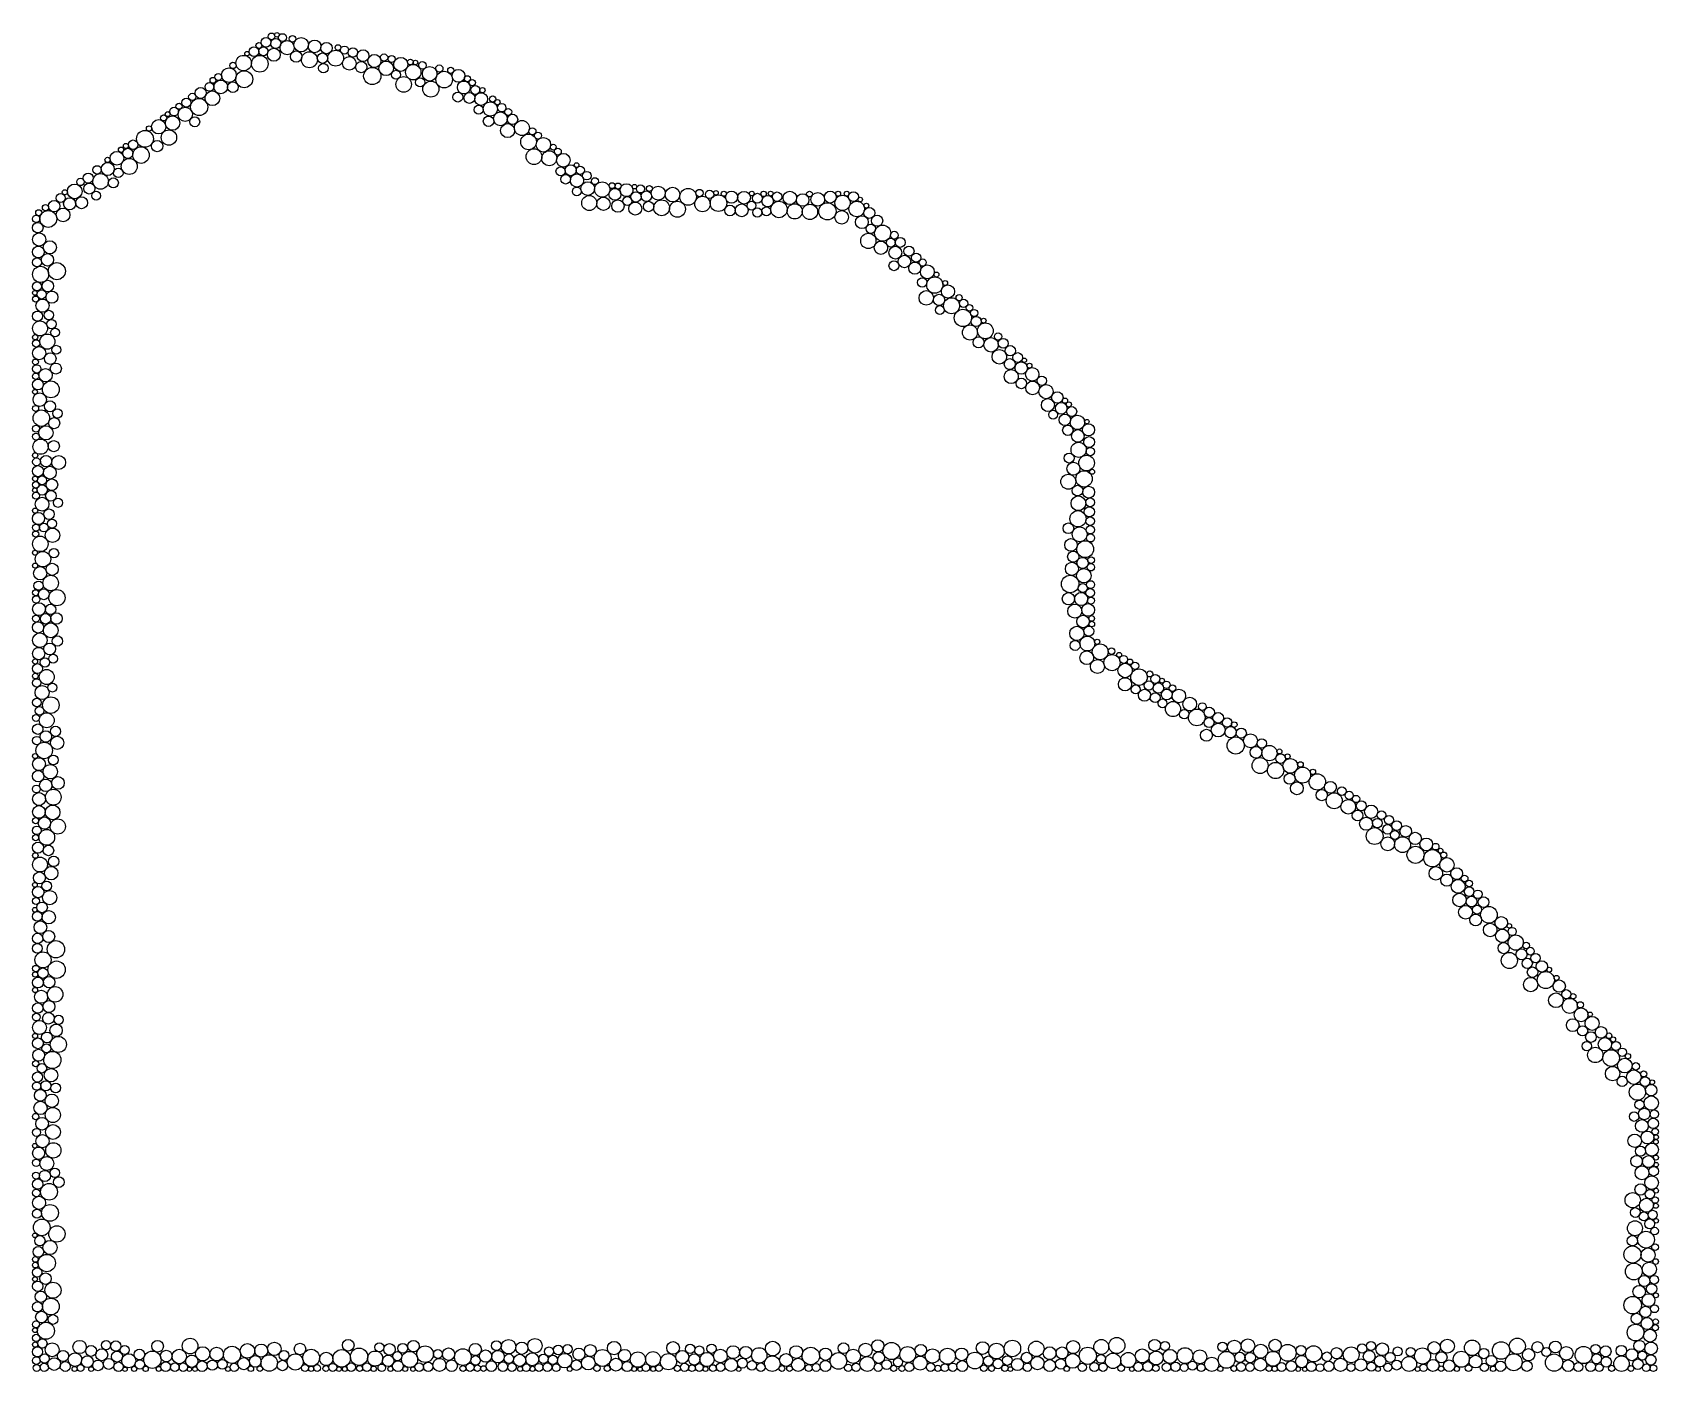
# Model space of a CAD drawing. Header units: metres. Extents: x 2.32 to 9.73, y -0.06 to 6.03.
import ezdxf

# ---------------------------------------------------------------- set-up
doc = ezdxf.new("R2010")
doc.units = ezdxf.units.M

msp = doc.modelspace()

# ---------------------------------------------------------------- linework, layer by layer
at = {"color": 0}
for centre, radius in [((3.7042, 5.9171), 0.0362), ((3.783, 5.943), 0.0216), ((3.0513, 5.7407), 0.0166), ((4.3669, 5.7308), 0.0291), ((4.4411, 5.7166), 0.0121), ((3.019, 5.6615), 0.0326), ((4.4546, 5.6411), 0.0315), ((4.4901, 5.6725), 0.0159), ((4.5828, 5.5359), 0.0357), ((4.6254, 5.5646), 0.0157), ((4.8033, 5.3602), 0.0299), ((4.8852, 5.357), 0.0157), ((2.4926, 5.254), 0.0276), ((2.547, 5.2586), 0.027), ((5.3095, 5.2857), 0.038), ((5.4074, 5.297), 0.0193), ((5.4481, 5.257), 0.0378), ((5.5644, 5.2815), 0.0292), ((5.672, 5.2656), 0.0262), ((5.7729, 5.2809), 0.0306), ((6.1957, 5.1202), 0.0366), ((6.1957, 5.1202), 0.0366), ((6.2328, 5.0767), 0.0205), ((6.2756, 5.078), 0.0224), ((6.2756, 5.078), 0.0224), ((6.3155, 5.0381), 0.023), ((6.3422, 4.961), 0.0277), ((6.3777, 4.9868), 0.0161), ((6.5094, 4.7899), 0.0366), ((6.561, 4.7341), 0.0394), ((6.5907, 4.7797), 0.015), ((6.6122, 4.7566), 0.0165), ((6.6893, 4.6118), 0.0331), ((6.7769, 4.585), 0.0238), ((6.7271, 4.5575), 0.0331), ((6.8109, 4.5539), 0.0223), ((7.0844, 4.1969), 0.0286), ((7.0844, 4.1969), 0.0286), ((7.1415, 4.1256), 0.0192), ((7.1415, 4.1256), 0.0192), ((7.0854, 3.8196), 0.0371), ((7.1415, 3.7698), 0.0191), ((7.0998, 3.4542), 0.03), ((7.1449, 3.4471), 0.0156), ((2.3831, 3.3641), 0.0239), ((2.357, 3.2666), 0.0334), ((7.2404, 3.1646), 0.0368), ((7.322, 3.1684), 0.0127), ((7.4514, 3.0488), 0.0234), ((7.5162, 3.0488), 0.015), ((8.6996, 2.2737), 0.0397), ((8.7511, 2.2881), 0.0138), ((9.1054, 1.836), 0.0252), ((9.1693, 1.8192), 0.0215), ((9.4677, 1.4806), 0.0265), ((9.4851, 1.4265), 0.0303), ((9.5359, 1.4187), 0.021), ((9.5132, 1.364), 0.0381), ((9.5757, 1.3293), 0.0334), ((9.6169, 1.2769), 0.0332), ((9.7052, 1.0663), 0.0237), ((9.6789, 1.0022), 0.0293), ((9.7031, 0.6498), 0.0207), ((9.7142, 0.7172), 0.0147), ((9.6772, 0.1551), 0.0275), ((9.7147, 0.1366), 0.0143), ((2.3465, 0.026), 0.0229), ((9.6945, -0.0109), 0.0237), ((2.377, -0.0446), 0.0187), ((3.7753, -0.0436), 0.0196), ((3.8464, -0.0435), 0.0198), ((9.6736, -0.0461), 0.0172)]:
    msp.add_circle(centre, radius, dxfattribs=at)
at = {"layer": '50', "color": 10}
for centre, radius in [((3.3872, 5.9889), 0.022), ((3.4122, 6.0164), 0.0152), ((3.4316, 5.9839), 0.0226), ((3.4622, 6.0107), 0.018), ((3.5472, 5.9784), 0.0331), ((3.6086, 5.9705), 0.0288), ((3.2851, 5.8947), 0.0353), ((3.3323, 5.9466), 0.0225), ((3.3585, 5.8918), 0.0382), ((3.3753, 5.9481), 0.0205), ((3.4227, 5.9327), 0.0293), ((3.4832, 5.9649), 0.0323), ((3.5245, 5.9242), 0.0257), ((3.5847, 5.9099), 0.0362), ((3.6442, 5.917), 0.0237), ((3.6626, 5.9629), 0.0257), ((3.7042, 5.9171), 0.0362), ((3.7445, 5.9539), 0.0184), ((3.783, 5.943), 0.0216), ((3.8292, 5.9283), 0.0269), ((3.8807, 5.9042), 0.0299), ((3.9594, 5.9133), 0.0161), ((3.2183, 5.8398), 0.0334), ((3.2878, 5.821), 0.0385), ((3.6484, 5.8716), 0.0218), ((3.7668, 5.8932), 0.0308), ((3.8206, 5.8765), 0.0256), ((3.871, 5.8357), 0.0392), ((3.9343, 5.8708), 0.0332), ((3.9791, 5.8414), 0.0204), ((4.0008, 5.8889), 0.0319), ((4.0576, 5.8533), 0.0351), ((4.0445, 5.8996), 0.0129), ((4.1324, 5.846), 0.0333), ((4.1765, 5.8695), 0.0166), ((4.1985, 5.8196), 0.0379), ((4.2285, 5.8618), 0.0139), ((4.2635, 5.8367), 0.0292), ((3.0892, 5.7586), 0.0253), ((3.1296, 5.7865), 0.0203), ((3.181, 5.7864), 0.0311), ((3.1699, 5.8318), 0.0157), ((3.2363, 5.7849), 0.0243), ((4.014, 5.7976), 0.0356), ((4.0892, 5.807), 0.0209), ((4.1378, 5.7763), 0.0367), ((4.2882, 5.7837), 0.0293), ((4.3044, 5.8236), 0.0138), ((4.3399, 5.7727), 0.0207), ((4.3726, 5.7715), 0.012), ((3.0242, 5.7148), 0.0209), ((3.0513, 5.7407), 0.0166), ((3.0825, 5.6946), 0.039), ((3.1428, 5.7345), 0.0334), ((4.2608, 5.7399), 0.0224), ((4.3133, 5.7359), 0.0247), ((4.3559, 5.6822), 0.0207), ((4.3669, 5.7308), 0.0291), ((4.4089, 5.6858), 0.0325), ((4.4411, 5.7166), 0.0121), ((4.4605, 5.6917), 0.0194), ((2.8982, 5.6045), 0.0326), ((2.9209, 5.6451), 0.0139), ((2.9614, 5.6215), 0.0328), ((2.9681, 5.6737), 0.0197), ((3.019, 5.6615), 0.0326), ((3.0625, 5.6275), 0.0226), ((4.4005, 5.6297), 0.0239), ((4.4546, 5.6411), 0.0315), ((4.4901, 5.6725), 0.0159), ((4.5098, 5.6381), 0.0237), ((4.5527, 5.599), 0.0343), ((2.8357, 5.5497), 0.0384), ((2.945, 5.5557), 0.035), ((4.4876, 5.5871), 0.0318), ((4.5828, 5.5359), 0.0357), ((4.6006, 5.5842), 0.0159), ((4.6254, 5.5646), 0.0157), ((4.6502, 5.5227), 0.033), ((2.7077, 5.4616), 0.0312), ((2.7267, 5.5002), 0.0119), ((2.7574, 5.4836), 0.0231), ((2.7819, 5.523), 0.0216), ((2.8177, 5.4757), 0.0377), ((2.8912, 5.5169), 0.026), ((4.6075, 5.4687), 0.0359), ((4.6769, 5.4613), 0.034), ((4.7162, 5.4919), 0.0158), ((4.7413, 5.4523), 0.0311), ((2.6177, 5.4085), 0.0191), ((2.6664, 5.4124), 0.0297), ((2.7144, 5.3946), 0.0215), ((2.7642, 5.4243), 0.0365), ((4.7287, 5.4019), 0.0209), ((4.7744, 5.407), 0.0251), ((4.8183, 5.4065), 0.0188), ((2.5159, 5.3104), 0.0334), ((2.5418, 5.3536), 0.0169), ((2.5772, 5.3708), 0.0225), ((2.5821, 5.3234), 0.0252), ((2.6334, 5.356), 0.0356), ((2.6916, 5.3491), 0.0229), ((4.7518, 5.3659), 0.0218), ((4.8033, 5.3602), 0.0299), ((4.8523, 5.3231), 0.0315), ((4.8477, 5.382), 0.0196), ((4.8852, 5.357), 0.0157), ((4.9185, 5.319), 0.0348), ((4.9904, 5.3347), 0.0136), ((5.029, 5.3159), 0.0294), ((5.0927, 5.3218), 0.0186), ((5.1333, 5.3236), 0.0137), ((5.1736, 5.3022), 0.0319), ((2.4222, 5.2436), 0.026), ((2.4517, 5.2802), 0.0209), ((2.4926, 5.254), 0.0276), ((2.547, 5.2586), 0.027), ((2.6135, 5.2908), 0.0201), ((4.8024, 5.3102), 0.0201), ((4.8591, 5.2577), 0.0342), ((4.9237, 5.254), 0.0304), ((4.9761, 5.2969), 0.0269), ((4.9901, 5.2439), 0.028), ((5.0327, 5.2664), 0.0202), ((5.069, 5.2321), 0.0297), ((5.072, 5.2852), 0.0234), ((5.1193, 5.2885), 0.024), ((5.1294, 5.2418), 0.0237), ((5.1888, 5.2359), 0.036), ((5.2387, 5.2957), 0.0335), ((5.2609, 5.2294), 0.0364), ((5.3095, 5.2857), 0.038), ((5.3751, 5.253), 0.0353), ((5.4074, 5.297), 0.0193), ((5.4481, 5.257), 0.0378), ((5.4722, 5.3), 0.0115), ((5.5077, 5.2839), 0.0276), ((5.5644, 5.2815), 0.0292), ((5.598, 5.2455), 0.0201), ((5.6249, 5.279), 0.0228), ((5.672, 5.2656), 0.0262), ((5.7234, 5.2281), 0.0375), ((5.7148, 5.2864), 0.0214), ((5.7729, 5.2809), 0.0306), ((5.8311, 5.2711), 0.0284), ((5.8998, 5.2743), 0.0312), ((5.944, 5.2195), 0.0392), ((5.9572, 5.2844), 0.027), ((6.0131, 5.2582), 0.0347), ((6.0627, 5.2865), 0.0224), ((6.0775, 5.2305), 0.0354), ((2.3404, 5.1851), 0.0167), ((2.3954, 5.185), 0.0384), ((2.3826, 5.2361), 0.0143), ((2.4629, 5.2031), 0.0314), ((5.5003, 5.2236), 0.0242), ((5.5536, 5.2242), 0.0291), ((5.6251, 5.2146), 0.021), ((5.6662, 5.2194), 0.0203), ((5.7949, 5.2195), 0.0346), ((5.8644, 5.2172), 0.035), ((6.009, 5.1926), 0.031), ((6.101, 5.1704), 0.0291), ((6.1349, 5.2124), 0.0249), ((6.1704, 5.1768), 0.0254), ((2.3475, 5.1451), 0.0239), ((2.3539, 5.0913), 0.0303), ((6.1304, 5.0849), 0.0349), ((6.1413, 5.1401), 0.0214), ((6.1957, 5.1202), 0.0366), ((2.3502, 5.0346), 0.0265), ((2.4025, 5.0557), 0.0299), ((6.1876, 5.0539), 0.0302), ((6.2328, 5.0767), 0.0205), ((6.2534, 5.0314), 0.0293), ((6.2756, 5.078), 0.0224), ((6.3155, 5.0381), 0.023), ((2.3603, 4.9327), 0.0367), ((2.3914, 4.9986), 0.0283), ((2.4345, 4.9471), 0.0389), ((6.2472, 4.972), 0.0227), ((6.2948, 4.991), 0.0285), ((6.3422, 4.961), 0.0277), ((6.3483, 5.0091), 0.0208), ((6.3777, 4.9868), 0.0161), ((6.3991, 4.9439), 0.0318), ((2.3443, 4.8777), 0.0206), ((2.3936, 4.8793), 0.0263), ((6.3757, 4.896), 0.0215), ((6.4331, 4.884), 0.037), ((2.3691, 4.7902), 0.0299), ((2.365, 4.8415), 0.0211), ((2.412, 4.8286), 0.0276), ((6.3944, 4.8255), 0.0331), ((6.4526, 4.816), 0.0259), ((6.4931, 4.8544), 0.0299), ((6.5094, 4.7899), 0.0366), ((6.544, 4.8268), 0.0141), ((6.5639, 4.8005), 0.019), ((2.398, 4.7473), 0.0217), ((6.4562, 4.7701), 0.0201), ((6.561, 4.7341), 0.0394), ((6.5907, 4.7797), 0.015), ((6.6122, 4.7566), 0.0165), ((6.6216, 4.718), 0.0233), ((2.3579, 4.6866), 0.0342), ((2.4098, 4.7061), 0.0213), ((2.4263, 4.6681), 0.0201), ((6.5932, 4.6678), 0.0343), ((6.6631, 4.6757), 0.036), ((6.7212, 4.6498), 0.0165), ((2.3537, 4.5736), 0.0301), ((2.3404, 4.6185), 0.0167), ((2.3911, 4.6264), 0.0345), ((2.4315, 4.5891), 0.0204), ((6.6323, 4.623), 0.0251), ((6.6893, 4.6118), 0.0331), ((6.7446, 4.6184), 0.0226), ((6.7769, 4.585), 0.0238), ((2.3427, 4.502), 0.0191), ((2.4046, 4.5489), 0.0265), ((2.4297, 4.5037), 0.0252), ((6.7271, 4.5575), 0.0331), ((6.7744, 4.5238), 0.025), ((6.8109, 4.5539), 0.0223), ((6.8266, 4.5062), 0.028), ((2.3382, 4.4686), 0.0146), ((2.3482, 4.4308), 0.0245), ((2.383, 4.4733), 0.0304), ((2.4071, 4.4088), 0.0384), ((6.781, 4.4671), 0.0321), ((6.8274, 4.4357), 0.0239), ((6.8773, 4.4774), 0.0304), ((6.8788, 4.4157), 0.0313), ((6.9201, 4.4482), 0.0213), ((2.3564, 4.3622), 0.0306), ((6.9397, 4.3986), 0.0321), ((6.9913, 4.3721), 0.0259), ((2.3636, 4.2778), 0.0374), ((2.4034, 4.332), 0.0253), ((2.4369, 4.2994), 0.0214), ((6.9481, 4.3376), 0.0295), ((6.972, 4.294), 0.0202), ((7.0091, 4.3227), 0.0267), ((7.0253, 4.2702), 0.0258), ((7.0437, 4.3402), 0.012), ((7.0564, 4.3076), 0.0229), ((2.3397, 4.23), 0.0161), ((2.3846, 4.211), 0.0326), ((2.4221, 4.2552), 0.0253), ((7.039, 4.2228), 0.0236), ((7.0828, 4.2585), 0.0329), ((7.0844, 4.1969), 0.0286), ((7.1331, 4.2249), 0.0275), ((2.3604, 4.148), 0.0348), ((2.4205, 4.1504), 0.0254), ((7.0883, 4.1337), 0.0347), ((2.3416, 4.0789), 0.0179), ((2.3853, 4.082), 0.0259), ((2.4427, 4.0759), 0.0318), ((7.0449, 4.0962), 0.0227), ((7.0645, 4.0477), 0.0296), ((7.1245, 4.0735), 0.0357), ((7.1415, 4.1256), 0.0192), ((2.3488, 4.0365), 0.0251), ((2.3673, 3.9946), 0.0206), ((2.4027, 4.0298), 0.0292), ((2.4117, 3.9747), 0.0265), ((7.041, 3.9883), 0.0342), ((7.1129, 4.0015), 0.0372), ((2.3384, 3.9743), 0.0147), ((2.3395, 3.9243), 0.0158), ((2.3681, 3.9508), 0.0232), ((2.4074, 3.9242), 0.0242), ((7.0831, 3.9478), 0.0242), ((7.1337, 3.9408), 0.0269), ((2.3671, 3.8859), 0.0314), ((2.3986, 3.8403), 0.0241), ((2.4396, 3.8926), 0.0209), ((7.0854, 3.8196), 0.0371), ((7.0872, 3.8902), 0.0336), ((7.1369, 3.8512), 0.0234), ((7.1406, 3.8944), 0.02), ((2.351, 3.8208), 0.0274), ((2.3393, 3.7795), 0.0156), ((2.3752, 3.7798), 0.0203), ((2.4147, 3.7444), 0.0328), ((2.4121, 3.7977), 0.0207), ((7.0415, 3.7764), 0.0244), ((7.0928, 3.749), 0.0338), ((7.141, 3.8084), 0.0196), ((7.1415, 3.7698), 0.0191), ((2.359, 3.7052), 0.0353), ((7.0534, 3.7004), 0.0287), ((7.1177, 3.6813), 0.0383), ((7.1422, 3.7323), 0.0184), ((2.3712, 3.6358), 0.0352), ((2.4211, 3.6629), 0.0216), ((7.0637, 3.647), 0.0256), ((7.1061, 3.6185), 0.0255), ((2.3584, 3.5716), 0.0302), ((2.4063, 3.5269), 0.0353), ((2.4134, 3.5894), 0.0276), ((7.0497, 3.5227), 0.0398), ((7.0576, 3.5919), 0.0298), ((7.1119, 3.5604), 0.033), ((7.1437, 3.5989), 0.0169), ((2.3511, 3.5149), 0.0211), ((2.3749, 3.4758), 0.0247), ((2.4346, 3.4604), 0.037), ((7.0418, 3.4554), 0.028), ((7.0998, 3.4542), 0.03), ((7.1073, 3.5043), 0.0206), ((7.1409, 3.4822), 0.0197), ((7.1426, 3.5198), 0.018), ((2.3405, 3.4525), 0.0169), ((2.353, 3.4081), 0.0294), ((2.406, 3.4069), 0.0236), ((7.0707, 3.3993), 0.0321), ((7.1316, 3.4045), 0.029), ((7.1449, 3.4471), 0.0156), ((2.3491, 3.3249), 0.0254), ((2.3831, 3.3641), 0.0239), ((2.4067, 3.3116), 0.0337), ((2.433, 3.3653), 0.026), ((7.1085, 3.3517), 0.0286), ((7.1476, 3.3657), 0.013), ((2.357, 3.2666), 0.0334), ((2.437, 3.263), 0.0235), ((7.0801, 3.2976), 0.0326), ((7.072, 3.2428), 0.0228), ((7.128, 3.2515), 0.0338), ((7.1344, 3.3076), 0.0226), ((2.3516, 3.2055), 0.028), ((2.38, 3.1654), 0.0211), ((2.402, 3.2269), 0.0267), ((2.4175, 3.1826), 0.0202), ((7.1253, 3.1868), 0.031), ((7.1866, 3.2137), 0.036), ((7.2404, 3.1646), 0.0368), ((7.2933, 3.1794), 0.0181), ((2.3463, 3.1374), 0.0226), ((2.3883, 3.0992), 0.0342), ((7.1739, 3.1469), 0.0319), ((7.3, 3.1288), 0.0327), ((7.322, 3.1684), 0.0127), ((7.3634, 3.0985), 0.0376), ((7.3449, 3.1497), 0.0169), ((7.4123, 3.113), 0.0135), ((7.4372, 3.0902), 0.0203), ((2.3425, 3.0723), 0.0189), ((2.3674, 3.028), 0.032), ((2.4143, 3.0512), 0.0204), ((7.2995, 3.0659), 0.0302), ((7.3482, 3.0425), 0.0205), ((7.3882, 3.016), 0.0274), ((7.4082, 3.0604), 0.0213), ((7.4514, 3.0488), 0.0234), ((7.4895, 3.0194), 0.0247), ((7.4884, 3.0637), 0.0165), ((7.5162, 3.0488), 0.015), ((7.5448, 3.0129), 0.0309), ((2.3431, 2.9826), 0.0195), ((2.3557, 2.9451), 0.0201), ((2.4072, 2.971), 0.0376), ((7.4368, 3.0054), 0.0223), ((7.47, 2.9791), 0.02), ((7.518, 2.9531), 0.0345), ((7.5943, 2.9758), 0.031), ((7.6515, 2.9643), 0.0175), ((2.3396, 2.9128), 0.016), ((2.3883, 2.9021), 0.0339), ((7.569, 2.9299), 0.0215), ((7.6264, 2.9149), 0.0378), ((7.6822, 2.8919), 0.0226), ((7.6833, 2.9381), 0.0236), ((7.724, 2.8576), 0.0314), ((7.7239, 2.9131), 0.0241), ((7.7641, 2.8919), 0.0214), ((7.7969, 2.8824), 0.0127), ((2.3473, 2.8617), 0.0237), ((2.3428, 2.8098), 0.0191), ((2.3844, 2.8281), 0.0264), ((2.4281, 2.8517), 0.0233), ((2.4361, 2.7991), 0.03), ((7.6704, 2.8337), 0.0273), ((7.7804, 2.8477), 0.0258), ((7.8035, 2.7871), 0.0391), ((7.8291, 2.8438), 0.0231), ((7.8708, 2.8085), 0.0315), ((7.9225, 2.7965), 0.0215), ((2.377, 2.7646), 0.0376), ((2.4181, 2.721), 0.0222), ((7.8963, 2.7561), 0.0267), ((7.9576, 2.7526), 0.0347), ((8.0082, 2.7276), 0.0218), ((2.3494, 2.6474), 0.0258), ((2.3529, 2.7023), 0.0292), ((2.4044, 2.6676), 0.0329), ((7.9149, 2.6957), 0.0365), ((7.9851, 2.6734), 0.0371), ((8.0526, 2.6944), 0.0336), ((8.1085, 2.6524), 0.0364), ((2.3412, 2.5891), 0.0176), ((2.3837, 2.6059), 0.0281), ((2.4393, 2.6169), 0.0287), ((8.0492, 2.6357), 0.0252), ((8.0822, 2.5923), 0.0292), ((8.1754, 2.6214), 0.0373), ((8.2351, 2.5968), 0.0272), ((8.2874, 2.579), 0.0196), ((2.3532, 2.5434), 0.0296), ((2.4181, 2.552), 0.0359), ((8.1955, 2.5614), 0.0259), ((8.2522, 2.5356), 0.0364), ((8.3164, 2.5081), 0.0335), ((8.3206, 2.56), 0.0187), ((8.3518, 2.5436), 0.0166), ((8.3756, 2.5125), 0.0226), ((2.3526, 2.4849), 0.029), ((2.3374, 2.4449), 0.0138), ((2.3777, 2.4337), 0.028), ((2.4151, 2.4826), 0.0336), ((2.4385, 2.4184), 0.0347), ((8.3588, 2.4685), 0.0245), ((8.3975, 2.4307), 0.0296), ((8.4209, 2.4856), 0.0301), ((8.4488, 2.4338), 0.0217), ((8.468, 2.4702), 0.0195), ((8.502, 2.4481), 0.021), ((8.5365, 2.4218), 0.0224), ((2.3432, 2.4008), 0.0195), ((2.3884, 2.3687), 0.036), ((8.4363, 2.3749), 0.0383), ((8.4962, 2.3395), 0.0313), ((8.4951, 2.4058), 0.0219), ((8.5284, 2.3798), 0.0203), ((8.5636, 2.3356), 0.0362), ((8.5779, 2.3963), 0.0262), ((8.6213, 2.3638), 0.028), ((2.3488, 2.3222), 0.0251), ((2.3961, 2.3093), 0.024), ((8.6226, 2.2893), 0.0388), ((8.6714, 2.3366), 0.0291), ((8.6996, 2.2737), 0.0397), ((8.7367, 2.3081), 0.0109), ((8.7511, 2.2881), 0.0138), ((2.3574, 2.245), 0.0338), ((2.4088, 2.206), 0.0307), ((2.42, 2.2594), 0.0238), ((8.7153, 2.2049), 0.0308), ((8.7658, 2.2438), 0.0329), ((8.8103, 2.2039), 0.0269), ((2.3552, 2.1841), 0.0271), ((2.3879, 2.1474), 0.022), ((8.7648, 2.1741), 0.0275), ((8.8165, 2.1457), 0.0316), ((8.8462, 2.1818), 0.0153), ((2.3493, 2.1195), 0.0256), ((2.367, 2.05), 0.0242), ((2.4019, 2.0947), 0.0325), ((8.8229, 2.0836), 0.0309), ((8.8669, 2.1215), 0.022), ((8.8777, 2.0765), 0.0244), ((8.9066, 2.1095), 0.0195), ((8.9324, 2.0738), 0.0245), ((2.3457, 2.0092), 0.0218), ((2.3975, 2.005), 0.0301), ((8.8504, 2.0279), 0.0313), ((8.8966, 1.9929), 0.0267), ((8.9032, 2.0395), 0.0205), ((8.957, 2.0162), 0.0382), ((9.0129, 1.9795), 0.0287), ((2.347, 1.9088), 0.0234), ((2.3596, 1.9597), 0.029), ((2.3971, 1.9176), 0.0274), ((8.9626, 1.9471), 0.0311), ((9.0181, 1.9205), 0.0305), ((9.0629, 1.9402), 0.0184), ((2.43, 1.8592), 0.0396), ((9.0242, 1.8648), 0.0256), ((9.079, 1.8897), 0.0346), ((9.1054, 1.836), 0.0252), ((9.1458, 1.8505), 0.0177), ((2.3385, 1.7713), 0.0148), ((2.3713, 1.8108), 0.0365), ((2.4331, 1.7662), 0.0397), ((9.0501, 1.8082), 0.0367), ((9.1315, 1.7952), 0.0232), ((9.1557, 1.7547), 0.024), ((9.1693, 1.8192), 0.0215), ((9.1978, 1.7814), 0.0259), ((2.3484, 1.7077), 0.0247), ((2.3709, 1.7505), 0.0237), ((2.3994, 1.7094), 0.0263), ((9.1471, 1.6986), 0.0328), ((9.2159, 1.719), 0.039), ((9.277, 1.6914), 0.0281), ((2.3627, 1.6428), 0.0296), ((2.4266, 1.6541), 0.0352), ((9.2624, 1.6268), 0.0334), ((9.3093, 1.6544), 0.021), ((9.3252, 1.6015), 0.0343), ((2.3475, 1.5915), 0.0239), ((2.3959, 1.5451), 0.0262), ((2.3982, 1.5985), 0.0272), ((2.4427, 1.5379), 0.0211), ((9.3766, 1.5606), 0.0314), ((9.3736, 1.6062), 0.0143), ((2.3556, 1.5033), 0.0319), ((2.3892, 1.458), 0.0245), ((2.431, 1.49), 0.0282), ((9.3387, 1.5137), 0.029), ((9.3837, 1.4878), 0.023), ((9.4267, 1.522), 0.0319), ((9.4216, 1.4595), 0.0242), ((9.4677, 1.4806), 0.0265), ((2.3482, 1.4311), 0.0245), ((2.387, 1.4085), 0.0205), ((2.4413, 1.4261), 0.0366), ((9.4024, 1.4182), 0.0212), ((9.4415, 1.3779), 0.0349), ((9.4851, 1.4265), 0.0303), ((9.504, 1.4653), 0.013), ((9.5359, 1.4187), 0.021), ((9.5642, 1.3902), 0.0192), ((2.3514, 1.3769), 0.0271), ((2.3666, 1.3174), 0.0216), ((2.4141, 1.3553), 0.0392), ((9.5132, 1.364), 0.0381), ((9.5757, 1.3293), 0.0334), ((9.6259, 1.3262), 0.017), ((2.3841, 1.2374), 0.0233), ((2.408, 1.2857), 0.0306), ((9.5201, 1.2932), 0.0329), ((9.5637, 1.2578), 0.0233), ((9.6169, 1.2769), 0.0332), ((9.6682, 1.2565), 0.022), ((9.6616, 1.2917), 0.0139), ((2.3422, 1.2361), 0.0186), ((2.3592, 1.1939), 0.0269), ((2.4112, 1.1695), 0.0306), ((2.4288, 1.2278), 0.0224), ((9.6335, 1.2086), 0.0371), ((9.6962, 1.1589), 0.0327), ((9.6959, 1.2175), 0.0258), ((2.3382, 1.0974), 0.0145), ((2.3599, 1.1367), 0.0303), ((2.4161, 1.1047), 0.0344), ((9.6182, 1.0971), 0.0214), ((9.643, 1.1513), 0.0209), ((9.6644, 1.1092), 0.0263), ((9.7098, 1.1089), 0.0192), ((2.3419, 1.0253), 0.0182), ((2.3669, 1.065), 0.0288), ((2.4168, 1.0275), 0.0337), ((9.6536, 1.0549), 0.0291), ((9.7052, 1.0663), 0.0237), ((9.7143, 1.0287), 0.0149), ((2.369, 0.9855), 0.0299), ((2.4184, 0.9437), 0.0349), ((9.6208, 0.9872), 0.0306), ((9.6471, 0.9403), 0.0231), ((9.6789, 1.0022), 0.0293), ((9.6993, 0.947), 0.0296), ((9.7185, 1.0037), 0.0104), ((2.3515, 0.9304), 0.0279), ((2.3404, 0.8872), 0.0168), ((2.3889, 0.8838), 0.0319), ((9.6298, 0.894), 0.0264), ((9.6837, 0.8922), 0.0274), ((2.3392, 0.8285), 0.0155), ((2.3803, 0.827), 0.0256), ((2.4253, 0.8413), 0.0217), ((2.4435, 0.7989), 0.0245), ((9.654, 0.8413), 0.0316), ((9.6978, 0.7965), 0.0311), ((9.707, 0.8487), 0.0219), ((2.3475, 0.79), 0.0238), ((2.3988, 0.7551), 0.0381), ((9.6118, 0.7165), 0.0349), ((9.6477, 0.7653), 0.0257), ((9.6901, 0.7444), 0.0216), ((2.3533, 0.7047), 0.0297), ((2.3444, 0.655), 0.0208), ((2.4032, 0.6588), 0.0381), ((9.6234, 0.6605), 0.0222), ((9.6742, 0.6936), 0.0317), ((9.7031, 0.6498), 0.0207), ((9.7142, 0.7172), 0.0147), ((2.3658, 0.5928), 0.0378), ((2.4346, 0.5631), 0.0372), ((9.6219, 0.5889), 0.0341), ((9.6623, 0.6428), 0.0205), ((9.689, 0.6087), 0.0227), ((2.3572, 0.5322), 0.0234), ((2.4034, 0.5012), 0.0322), ((9.6103, 0.5322), 0.0238), ((9.6723, 0.5368), 0.0383), ((2.3503, 0.4817), 0.0243), ((2.3886, 0.4303), 0.0397), ((9.6106, 0.4693), 0.0391), ((9.6819, 0.4668), 0.0324), ((9.7161, 0.4372), 0.0128), ((2.3449, 0.3879), 0.0213), ((2.3367, 0.4212), 0.013), ((2.383, 0.3594), 0.0262), ((9.6172, 0.3921), 0.0384), ((9.6643, 0.349), 0.0254), ((9.6874, 0.4021), 0.0325), ((9.7092, 0.3546), 0.0197), ((2.3473, 0.3245), 0.0237), ((2.3616, 0.277), 0.0259), ((2.4168, 0.3064), 0.0366), ((9.6411, 0.3003), 0.0284), ((9.6976, 0.3125), 0.0239), ((2.3465, 0.2307), 0.0229), ((2.4073, 0.2325), 0.0379), ((9.6115, 0.2388), 0.0399), ((9.6695, 0.2078), 0.0259), ((9.6836, 0.2612), 0.0293), ((9.7109, 0.2225), 0.018), ((2.3392, 0.1512), 0.0155), ((2.3643, 0.1847), 0.0264), ((2.3848, 0.1219), 0.0387), ((2.4172, 0.1733), 0.0221), ((9.6248, 0.114), 0.0381), ((9.6296, 0.1767), 0.0248), ((9.6772, 0.1551), 0.0275), ((9.7147, 0.1366), 0.0143), ((9.7163, 0.1633), 0.0126), ((2.3402, 0.0893), 0.0166), ((2.3685, 0.0643), 0.0212), ((2.5382, 0.0482), 0.0303), ((2.6589, 0.0565), 0.0206), ((2.7027, 0.0525), 0.0234), ((2.8932, 0.0516), 0.0264), ((3.0413, 0.0526), 0.0356), ((3.7614, 0.0561), 0.0265), ((4.0589, 0.052), 0.0262), ((4.4366, 0.0542), 0.0223), ((4.4917, 0.0494), 0.033), ((4.6119, 0.0537), 0.0331), ((5.6948, 0.0409), 0.0335), ((6.1732, 0.0536), 0.0277), ((6.7865, 0.0415), 0.0377), ((6.8955, 0.04), 0.0351), ((7.0636, 0.0478), 0.03), ((7.1915, 0.0482), 0.0342), ((7.2621, 0.0548), 0.0366), ((7.4345, 0.0561), 0.0265), ((7.7975, 0.0485), 0.0306), ((7.8592, 0.0541), 0.0314), ((7.9832, 0.0554), 0.028), ((8.7677, 0.0518), 0.0318), ((8.8808, 0.0444), 0.0354), ((9.0863, 0.052), 0.0365), ((9.2598, 0.0479), 0.0269), ((9.6424, 0.053), 0.0255), ((9.6908, 0.0998), 0.0294), ((2.3465, 0.026), 0.0229), ((2.341, -0.0138), 0.0173), ((2.3785, -0.0046), 0.0213), ((2.4129, 0.0356), 0.0316), ((2.4626, 0.0072), 0.0256), ((2.5167, -0.0091), 0.0308), ((2.5736, -0.0187), 0.0269), ((2.5901, 0.0301), 0.0246), ((2.639, 0.013), 0.0272), ((2.7083, 0.0045), 0.025), ((2.7429, 0.0344), 0.0207), ((2.7621, -0.0148), 0.0321), ((2.8104, 0.0139), 0.0241), ((2.8694, -0.0099), 0.0395), ((2.933, 0.0068), 0.0263), ((2.9922, 0.0049), 0.0329), ((3.049, -0.0168), 0.0279), ((3.099, 0.0168), 0.0324), ((3.1622, 0.0158), 0.0309), ((3.2322, 0.0124), 0.0392), ((3.3023, 0.0303), 0.0332), ((3.3381, -0.0174), 0.0265), ((3.3652, 0.0319), 0.0297), ((3.4018, -0.0245), 0.0375), ((3.4251, 0.0396), 0.0306), ((3.4689, 0.0096), 0.0225), ((3.5201, -0.02), 0.0367), ((3.5419, 0.039), 0.0262), ((3.5928, -0.0008), 0.0385), ((3.6614, -0.0063), 0.0304), ((3.7316, -0.0032), 0.0399), ((3.8107, 0.0038), 0.0395), ((3.8841, -0.0046), 0.0344), ((3.9035, 0.0469), 0.0207), ((3.9435, -0.0149), 0.0259), ((3.9496, 0.0371), 0.0264), ((3.9854, 0.0064), 0.0208), ((4.0099, 0.0422), 0.0226), ((4.041, -0.0083), 0.0367), ((4.1116, 0.0156), 0.0378), ((4.1698, 0.0164), 0.0204), ((4.2186, 0.0157), 0.0283), ((4.2838, 0.0023), 0.0382), ((4.3403, 0.0365), 0.0278), ((4.3417, -0.0129), 0.0216), ((4.3873, 0.0065), 0.028), ((4.4438, 0.0039), 0.0285), ((4.4932, -0.0053), 0.0218), ((4.5423, -0.0125), 0.0278), ((4.552, 0.0423), 0.0278), ((4.5996, -0.0079), 0.0297), ((4.6508, -0.006), 0.0215), ((4.6761, 0.0276), 0.0206), ((4.6934, -0.0106), 0.0213), ((4.7179, 0.0346), 0.0219), ((4.7476, -0.0141), 0.033), ((4.7605, 0.0381), 0.0208), ((4.8123, 0.0153), 0.0275), ((4.8547, -0.0253), 0.0312), ((4.8642, 0.0321), 0.0271), ((4.9201, -0.0018), 0.0383), ((4.9724, 0.0431), 0.0307), ((5.0205, 0.0093), 0.0281), ((5.0808, -0.0092), 0.035), ((5.1498, -0.0067), 0.0341), ((5.2198, -0.0186), 0.0369), ((5.2411, 0.0438), 0.029), ((5.2831, 0.0026), 0.0298), ((5.3186, 0.0397), 0.0214), ((5.3374, -0.0084), 0.0255), ((5.3607, 0.0318), 0.021), ((5.3952, -0.0088), 0.0324), ((5.4164, 0.0405), 0.0213), ((5.4568, 0.0071), 0.0311), ((5.5146, 0.0246), 0.0293), ((5.572, 0.023), 0.0281), ((5.6337, 0.0101), 0.035), ((5.6929, -0.0279), 0.0354), ((5.7556, -0.011), 0.0296), ((5.8017, 0.0252), 0.029), ((5.8682, 0.0072), 0.0399), ((5.9356, 0.0151), 0.0281), ((5.9941, -0.0155), 0.0379), ((6.0173, 0.0426), 0.0247), ((6.0614, 0.0057), 0.0328), ((6.1179, 0.0347), 0.0307), ((6.1254, -0.0294), 0.0339), ((6.1778, -0.0001), 0.0262), ((6.2359, 0.0301), 0.0393), ((6.3098, 0.0138), 0.0363), ((6.3662, -0.0252), 0.0322), ((6.3693, 0.0334), 0.0264), ((6.4223, 0.0073), 0.0326), ((6.4911, 0.006), 0.0362), ((6.5554, 0.0145), 0.0286), ((6.6159, -0.0136), 0.0381), ((6.6511, 0.0435), 0.0289), ((6.677, -0.0157), 0.023), ((6.7141, 0.0297), 0.0356), ((6.7633, -0.0135), 0.022), ((6.8515, -0.0004), 0.0246), ((6.9004, -0.0252), 0.0302), ((6.9566, 0.0199), 0.0292), ((7.013, 0.0211), 0.0272), ((7.0613, -0.0154), 0.0333), ((7.1299, 0.0082), 0.0392), ((7.1902, -0.0061), 0.0201), ((7.2447, -0.0149), 0.0352), ((7.3142, -0.0113), 0.0345), ((7.3779, 0.0073), 0.0319), ((7.441, -0.0019), 0.0318), ((7.4815, 0.0527), 0.0206), ((7.5045, 0.0054), 0.032), ((7.5727, 0.0089), 0.0362), ((7.6402, 0.0032), 0.0316), ((7.6945, -0.0308), 0.0325), ((7.7433, 0.0487), 0.0209), ((7.7621, -0.0104), 0.0381), ((7.8226, 0.0008), 0.0234), ((7.8698, -0.0002), 0.0239), ((7.9174, 0.029), 0.032), ((7.9734, -0.0057), 0.0339), ((8.0404, 0.0216), 0.0385), ((8.1042, -0.0182), 0.0278), ((8.1009, 0.0324), 0.0229), ((8.1585, 0.0168), 0.0368), ((8.2188, 0.0041), 0.0214), ((8.263, 0.0197), 0.0255), ((8.3296, 0.0125), 0.0358), ((8.3791, 0.0408), 0.0212), ((8.4117, 0.0054), 0.0269), ((8.4194, 0.0524), 0.0207), ((8.4614, -0.0164), 0.0261), ((8.471, 0.0379), 0.0291), ((8.5071, 0.0008), 0.0228), ((8.541, 0.0277), 0.0205), ((8.5934, -0.0291), 0.0341), ((8.6, 0.0251), 0.0205), ((8.6543, 0.0071), 0.0367), ((8.7078, 0.0443), 0.0285), ((8.7406, 0.0011), 0.0256), ((8.8312, -0.0077), 0.0365), ((8.8959, -0.0181), 0.029), ((8.9335, 0.0184), 0.0234), ((8.9685, -0.0147), 0.0248), ((9.0126, 0.0323), 0.0397), ((9.0698, -0.0212), 0.0385), ((9.1375, 0.0129), 0.028), ((9.1782, 0.0472), 0.0253), ((9.2183, 0.0251), 0.0205), ((9.2538, -0.023), 0.0393), ((9.3095, 0.0191), 0.0306), ((9.3881, 0.0114), 0.0391), ((9.4426, 0.0383), 0.0217), ((9.4472, -0.0056), 0.0225), ((9.4883, 0.0284), 0.025), ((9.491, -0.0201), 0.0236), ((9.5607, -0.028), 0.0353), ((9.5601, 0.0313), 0.024), ((9.608, 0.0129), 0.0273), ((9.6555, 0.009), 0.0202), ((9.6956, 0.0417), 0.0289), ((9.6945, -0.0109), 0.0237), ((2.377, -0.0446), 0.0187), ((2.4222, -0.0295), 0.0289), ((2.4729, -0.0403), 0.0229), ((2.5424, -0.0477), 0.0156), ((2.6219, -0.0357), 0.0243), ((2.6707, -0.0286), 0.025), ((2.7155, -0.0416), 0.0216), ((2.8127, -0.0313), 0.0211), ((2.9298, -0.0413), 0.0219), ((2.9714, -0.0435), 0.0197), ((3.0104, -0.044), 0.0193), ((3.0957, -0.0394), 0.0239), ((3.1426, -0.0346), 0.0232), ((3.1882, -0.0309), 0.0225), ((3.2424, -0.0446), 0.0187), ((3.2853, -0.0278), 0.0274), ((3.4619, -0.036), 0.0237), ((3.565, -0.0474), 0.0158), ((3.5926, -0.0513), 0.012), ((3.6597, -0.0499), 0.0133), ((3.691, -0.0449), 0.0183), ((3.7753, -0.0436), 0.0196), ((3.8464, -0.0435), 0.0198), ((3.9879, -0.0388), 0.0245), ((4.085, -0.0436), 0.0197), ((4.1261, -0.0418), 0.0214), ((4.1767, -0.0334), 0.0299), ((4.2327, -0.037), 0.0263), ((4.2843, -0.0496), 0.0137), ((4.3163, -0.0445), 0.0188), ((4.3497, -0.0485), 0.0148), ((4.413, -0.039), 0.0243), ((4.466, -0.0414), 0.0219), ((4.5071, -0.0439), 0.0193), ((4.5723, -0.0461), 0.0172), ((4.6303, -0.0449), 0.0183), ((4.6685, -0.0434), 0.0199), ((4.7087, -0.046), 0.0173), ((4.8005, -0.0345), 0.0237), ((4.9806, -0.032), 0.0293), ((5.0321, -0.0404), 0.0229), ((5.1174, -0.0462), 0.017), ((5.1767, -0.048), 0.0153), ((5.2935, -0.0447), 0.0186), ((5.3272, -0.0479), 0.0153), ((5.3605, -0.0453), 0.018), ((5.4574, -0.0437), 0.0196), ((5.5056, -0.0336), 0.0296), ((5.557, -0.0254), 0.0225), ((5.6001, -0.0357), 0.0217), ((5.6405, -0.0439), 0.0194), ((5.811, -0.0332), 0.0301), ((5.8591, -0.0476), 0.0157), ((5.8927, -0.0453), 0.018), ((5.9352, -0.0381), 0.0251), ((6.0747, -0.0443), 0.019), ((6.1755, -0.0447), 0.0185), ((6.214, -0.0319), 0.0221), ((6.2656, -0.0214), 0.0202), ((6.3164, -0.0427), 0.0206), ((6.4141, -0.044), 0.0193), ((6.4783, -0.046), 0.0173), ((6.5148, -0.0441), 0.0192), ((6.5583, -0.0386), 0.0247), ((6.6566, -0.0481), 0.0152), ((6.7211, -0.0282), 0.0228), ((6.7525, -0.0486), 0.0147), ((6.8096, -0.0315), 0.0276), ((6.8547, -0.0441), 0.0192), ((6.9565, -0.0363), 0.027), ((7.0064, -0.0291), 0.0234), ((7.0339, -0.0513), 0.012), ((7.1048, -0.0443), 0.019), ((7.1599, -0.0431), 0.0202), ((7.1991, -0.0442), 0.0191), ((7.2818, -0.0484), 0.0148), ((7.3599, -0.0424), 0.0208), ((7.4032, -0.0408), 0.0224), ((7.4397, -0.0485), 0.0148), ((7.4887, -0.0437), 0.0196), ((7.5296, -0.0418), 0.0214), ((7.5689, -0.0452), 0.0181), ((7.6066, -0.0367), 0.0206), ((7.6466, -0.0456), 0.0177), ((7.8284, -0.0427), 0.0205), ((7.8686, -0.0436), 0.0196), ((7.9161, -0.0322), 0.0292), ((8.0124, -0.0431), 0.0202), ((8.0566, -0.039), 0.0242), ((8.1485, -0.0412), 0.0221), ((8.2281, -0.0398), 0.0234), ((8.2815, -0.0329), 0.0303), ((8.3286, -0.0449), 0.0183), ((8.3734, -0.0337), 0.0278), ((8.4216, -0.0415), 0.021), ((8.5367, -0.034), 0.0228), ((8.659, -0.0463), 0.0169), ((8.7022, -0.0357), 0.0276), ((8.7757, -0.037), 0.0262), ((8.9362, -0.0443), 0.019), ((8.976, -0.051), 0.0123), ((9.0102, -0.0395), 0.0238), ((9.1299, -0.0387), 0.0242), ((9.3178, -0.0371), 0.0262), ((9.364, -0.0429), 0.0204), ((9.4198, -0.041), 0.0223), ((9.6355, -0.0304), 0.024), ((9.6736, -0.0461), 0.0172), ((9.7058, -0.048), 0.0152)]:
    msp.add_circle(centre, radius, dxfattribs=at)
at = {"layer": '500', "color": 1}
msp.add_circle((3.0242, 5.7148), 0.0209, dxfattribs=at)
at = {"layer": '80', "color": 4}
for centre, radius in [((3.4368, 6.0234), 0.0105), ((3.5076, 6.0051), 0.0147), ((3.3006, 5.9377), 0.0104), ((3.3545, 5.9749), 0.0134), ((3.715, 5.9652), 0.0131), ((3.9246, 5.9197), 0.0167), ((3.2365, 5.884), 0.0144), ((4.0677, 5.8976), 0.0103), ((4.0996, 5.8843), 0.0171), ((3.1453, 5.8163), 0.0133), ((4.3261, 5.8056), 0.0144), ((2.9908, 5.6983), 0.0138), ((4.4194, 5.7313), 0.0142), ((2.9393, 5.6624), 0.0112), ((2.8543, 5.5967), 0.0121), ((2.749, 5.5174), 0.0117), ((4.6953, 5.5121), 0.0132), ((2.6654, 5.4539), 0.0118), ((4.8013, 5.4305), 0.0107), ((4.9634, 5.3366), 0.0135), ((5.0655, 5.3321), 0.0105), ((2.471, 5.3064), 0.0117), ((5.3613, 5.3031), 0.0167), ((5.4364, 5.3037), 0.0104), ((5.5994, 5.3007), 0.0108), ((5.6535, 5.2992), 0.0122), ((5.6854, 5.3004), 0.0111), ((5.8625, 5.2983), 0.0132), ((5.9927, 5.2998), 0.0116), ((6.0319, 5.3001), 0.0113), ((6.093, 5.2737), 0.0104), ((2.3517, 5.2133), 0.0137), ((6.1213, 5.2454), 0.0109), ((6.2491, 5.1111), 0.0175), ((2.344, 4.9874), 0.0204), ((6.4406, 4.9318), 0.0114), ((6.4803, 4.8934), 0.0111), ((2.3341, 4.8483), 0.0105), ((2.3374, 4.8202), 0.0138), ((2.3465, 4.7425), 0.0229), ((6.6555, 4.7219), 0.0109), ((2.3354, 4.6465), 0.0117), ((2.3369, 4.5338), 0.0132), ((6.8408, 4.5415), 0.0102), ((6.8643, 4.517), 0.0113), ((2.3347, 4.3978), 0.0111), ((7.0261, 4.3574), 0.012), ((2.3375, 4.3219), 0.0139), ((7.1259, 4.2621), 0.0103), ((2.3393, 4.194), 0.0157), ((7.1359, 4.169), 0.0247), ((2.3356, 4.1083), 0.012), ((2.3355, 4.0019), 0.0119), ((7.1494, 4.0336), 0.0113), ((2.3339, 3.9497), 0.0102), ((2.3354, 3.8567), 0.0117), ((2.3377, 3.7498), 0.0141), ((2.335, 3.6651), 0.0114), ((7.1451, 3.6313), 0.0155), ((2.3351, 3.6062), 0.0115), ((2.3373, 3.4831), 0.0136), ((2.3394, 3.365), 0.0158), ((7.1481, 3.3402), 0.0127), ((7.1728, 3.2594), 0.0117), ((7.2376, 3.2165), 0.0151), ((7.2727, 3.2), 0.0111), ((2.3351, 3.1697), 0.0115), ((2.3365, 3.1034), 0.0128), ((7.4678, 3.0823), 0.0113), ((2.3351, 2.7389), 0.0115), ((8.0028, 2.7602), 0.0112), ((8.0399, 2.7376), 0.0114), ((8.0986, 2.7006), 0.0128), ((8.1552, 2.6669), 0.0125), ((2.338, 2.3673), 0.0144), ((2.3364, 2.2865), 0.0127), ((8.7144, 2.3265), 0.0151), ((2.3343, 2.1526), 0.0107), ((8.8667, 2.1589), 0.0154), ((2.3395, 2.0792), 0.0159), ((2.3341, 2.0392), 0.0104), ((9.0498, 1.966), 0.0106), ((2.3457, 1.8634), 0.022), ((9.1264, 1.8763), 0.0146), ((9.2316, 1.7665), 0.0109), ((2.3357, 1.7445), 0.0121), ((9.2652, 1.7291), 0.0114), ((2.3353, 1.6738), 0.0117), ((9.3411, 1.6451), 0.0121), ((2.3411, 1.5506), 0.0175), ((9.4182, 1.5633), 0.0103), ((2.3352, 1.4649), 0.0116), ((9.5223, 1.4486), 0.0118), ((2.3376, 1.3382), 0.014), ((9.5901, 1.3725), 0.0121), ((2.3467, 1.2775), 0.023), ((9.7007, 1.2537), 0.0107), ((2.3342, 0.9648), 0.0106), ((9.7177, 0.9828), 0.0108), ((9.7176, 0.9106), 0.0113), ((9.7188, 0.8786), 0.0103), ((2.3407, 0.7497), 0.017), ((9.7184, 0.76), 0.0107), ((9.7174, 0.6911), 0.0115), ((9.7118, 0.576), 0.0172), ((9.7189, 0.623), 0.0103), ((2.334, 0.5567), 0.0103), ((2.3365, 0.4471), 0.0129), ((9.7136, 0.5025), 0.0153), ((2.3348, 0.357), 0.0112), ((9.7177, 0.2835), 0.0114), ((2.3349, 0.1248), 0.0113), ((2.3357, 0.0592), 0.012), ((2.3423, -0.0472), 0.0161), ((2.5154, -0.0516), 0.0117), ((2.5908, -0.0524), 0.0109), ((2.7449, -0.0533), 0.01), ((2.7865, -0.0514), 0.0119), ((2.8389, -0.0513), 0.0119), ((2.8981, -0.0519), 0.0114), ((3.0383, -0.0532), 0.01), ((3.0637, -0.0526), 0.0107), ((3.2138, -0.0523), 0.0109), ((3.3179, -0.0508), 0.0125), ((3.3589, -0.0506), 0.0127), ((3.62, -0.0476), 0.0157), ((3.7192, -0.0524), 0.0109), ((3.7458, -0.0522), 0.0111), ((3.8134, -0.0495), 0.0138), ((3.8776, -0.0509), 0.0124), ((3.9142, -0.0463), 0.017), ((3.9538, -0.0514), 0.0119), ((4.0211, -0.052), 0.0113), ((4.0564, -0.0529), 0.0104), ((4.3775, -0.0502), 0.013), ((4.5442, -0.0517), 0.0115), ((4.6008, -0.0514), 0.0118), ((4.7703, -0.0521), 0.0112), ((4.8945, -0.0484), 0.0148), ((4.9412, -0.0495), 0.0138), ((5.064, -0.0521), 0.0111), ((5.0911, -0.0531), 0.0101), ((5.1505, -0.052), 0.0112), ((5.2609, -0.049), 0.0142), ((5.389, -0.052), 0.0113), ((5.4227, -0.0479), 0.0154), ((5.5401, -0.0532), 0.01), ((5.7366, -0.0498), 0.0135), ((5.7716, -0.0504), 0.0129), ((6.039, -0.0465), 0.0167), ((6.2457, -0.0492), 0.0141), ((6.2833, -0.0499), 0.0133), ((6.4471, -0.0492), 0.0141), ((6.6914, -0.0495), 0.0137), ((6.7775, -0.0526), 0.0107), ((7.3306, -0.053), 0.0103), ((7.7337, -0.0514), 0.0118), ((7.7952, -0.0498), 0.0134), ((7.9552, -0.0496), 0.0136), ((7.9811, -0.0511), 0.0122), ((8.0883, -0.0529), 0.0104), ((8.1186, -0.0532), 0.0101), ((8.1877, -0.0458), 0.0174), ((8.4517, -0.0522), 0.011), ((8.4964, -0.0445), 0.0188), ((8.6319, -0.0524), 0.0108), ((8.7394, -0.0507), 0.0126), ((8.8108, -0.0515), 0.0118), ((8.8635, -0.0481), 0.0152), ((9.4592, -0.0459), 0.0174), ((9.5157, -0.0489), 0.0143), ((9.6039, -0.05), 0.0132)]:
    msp.add_circle(centre, radius, dxfattribs=at)

doc.saveas('drawing.dxf')
